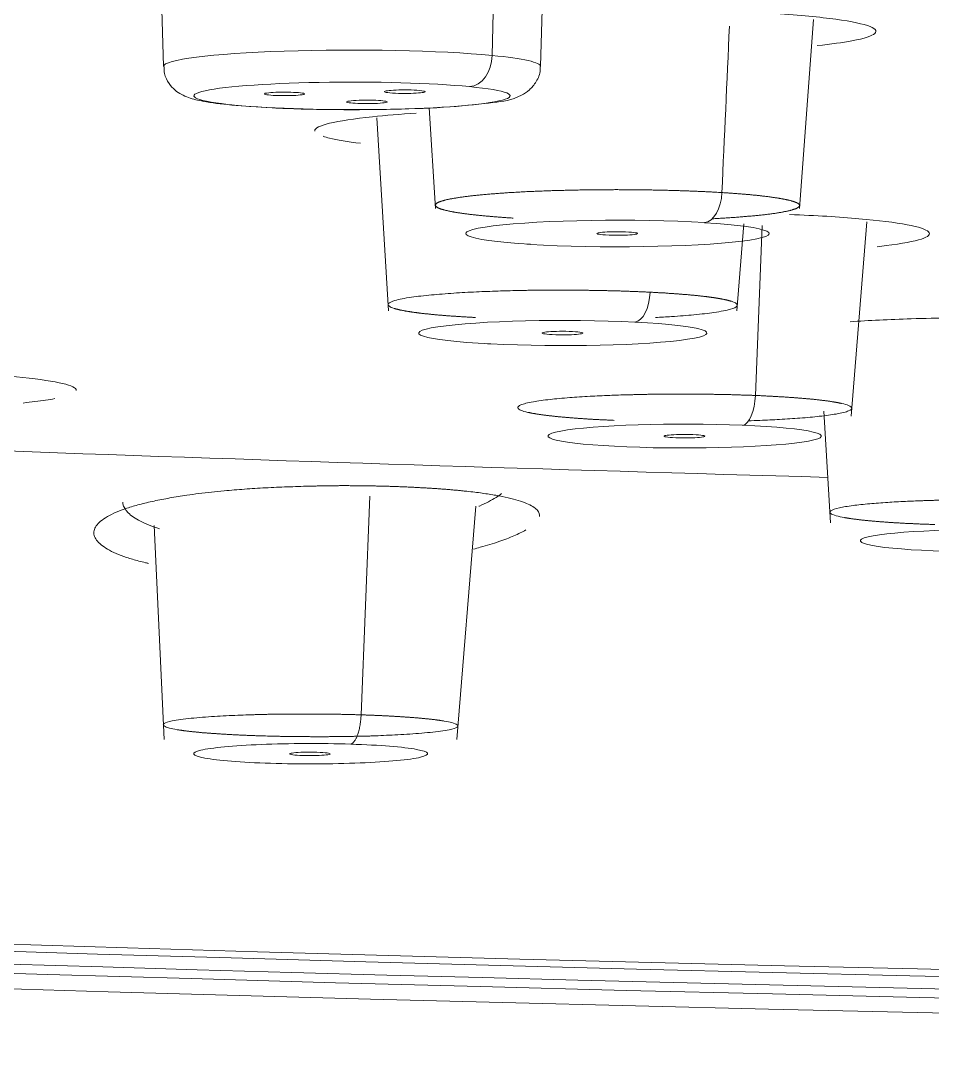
# Model space of a CAD drawing. Extents: x 19821 to 22981, y -91 to 2224.
# Drawn here: x 20650.47 to 20659.46, y 1291.2 to 1301.33 of the extents above; entities that cross this region are included whole.
import ezdxf

# ---------------------------------------------------------------- set-up
doc = ezdxf.new("R2010")
doc.units = 0
doc.header["$LTSCALE"] = 10
doc.header["$MEASUREMENT"] = 0
doc.layers.add('1', color=7, linetype='CONTINUOUS')

msp = doc.modelspace()

# ---------------------------------------------------------------- linework, layer by layer
at = {"layer": '1', "color": 7, "linetype": 'Continuous', "lineweight": 18}
for p, q in [((20651.835, 1302.445), (20651.882, 1300.879)), ((20655.6, 1300.879), (20655.622, 1301.624)), ((20658.152, 1299.477), (20658.292, 1301.342)), ((20654.5, 1300.472), (20654.565, 1299.478)), ((20653.985, 1300.371), (20654.102, 1298.47)), ((20657.536, 1298.47), (20657.604, 1299.326)), ((20658.662, 1297.43), (20658.819, 1299.347)), ((20658.395, 1297.478), (20658.459, 1296.377)), ((20654.774, 1294.242), (20654.961, 1296.542)), ((20651.791, 1296.351), (20651.887, 1294.242))]:
    msp.add_line(p, q, dxfattribs=at)
at = {"layer": '1', "color": 7, "linetype": 'Continuous', "lineweight": 13}
for p, q in [((20655.122, 1300.988), (20655.137, 1301.655)), ((20657.718, 1297.634), (20657.786, 1299.312)), ((20653.83, 1294.485), (20653.915, 1296.641))]:
    msp.add_line(p, q, dxfattribs=at)
at = {"layer": '1', "color": 7, "linetype": 'Continuous', "lineweight": 18}
for centre, major_axis, ratio, start_param, end_param in [((20690.341, 1301.967), (121.8, 0), 0.087156, 1.570796, 4.70718), ((20690.341, 1301.967), (-120.85, 0), 0.087156, 4.712389, 7.853982), ((20690.341, 1301.967), (119.464, 0), 0.087156, 3.216942, 4.712389), ((20690.341, 1302.016), (119.248, 0), 0.087156, 3.248753, 4.705425), ((20652.583, 1300.797), (-0.029, -0.299), 0.740317, 6.178997, 6.413198), ((20690.341, 1301.967), (-123.486, 0), 0.087156, 0.153054, 1.5633), ((20657.217, 1299.637), (0.018, 0.299), 0.571371, 3.248049, 4.740141), ((20656.359, 1299.232), (-1.496, 0), 0.087156, 4.101551, 7.243013), ((20656.358, 1299.231), (-1.496, 0), 0.087153, 0.960304, 4.101076), ((20655.5, 1299.424), (-0.018, -0.299), 0.571371, 6.174695, 6.38952), ((20656.531, 1298.656), (0.015, 0.3), 0.498, 3.242381, 4.725613), ((20655.82, 1298.25), (-1.422, 0), 0.087156, 4.189337, 7.329649), ((20655.819, 1298.25), (-1.422, 0), 0.087155, 1.047624, 4.188177), ((20655.108, 1298.442), (-0.015, -0.3), 0.498, 6.181216, 6.383741), ((20657.592, 1297.639), (0.012, 0.3), 0.420783, 3.238051, 4.712367), ((20657.022, 1297.234), (-1.348, 0), 0.087156, 4.276382, 7.416901), ((20657.021, 1297.234), (-1.348, 0), 0.087156, 1.134516, 4.275581), ((20660.027, 1296.202), (-1.274, 0), 0.087155, 4.364321, 7.503812)]:
    msp.add_ellipse(centre, major_axis=major_axis, ratio=ratio, start_param=start_param, end_param=end_param, dxfattribs=at)
at = {"layer": '1', "color": 7, "linetype": 'Continuous', "lineweight": 13}
for centre, major_axis, ratio, start_param, end_param in [((20653.741, 1300.879), (-1.859, 0), 0.087156, 3.874631, 6.285802), ((20654.9, 1300.979), (0.029, 0.299), 0.740317, 3.271605, 4.81241), ((20653.741, 1300.879), (-1.859, 0), 0.087156, 3.138959, 3.874631), ((20653.741, 1300.589), (-1.559, 0), 0.087156, 3.874631, 7.016224), ((20653.741, 1300.589), (-1.559, 0), 0.087156, 0.733038, 3.874631), ((20690.341, 1305.454), (-104, 0), 0.087156, 1.175986, 1.258944)]:
    msp.add_ellipse(centre, major_axis=major_axis, ratio=ratio, start_param=start_param, end_param=end_param, dxfattribs=at)
at = {"layer": '1', "color": 7, "linetype": 'Continuous', "lineweight": 18}
for points, knots in [([(20657.825, 1301.407), (20658.078, 1301.391), (20658.49, 1301.355), (20658.875, 1301.283), (20658.947, 1301.204), (20658.739, 1301.137), (20658.465, 1301.099), (20658.329, 1301.085)], [0, 0, 0, 0, 0.211583, 0.423167, 0.63475, 0.846334, 1, 1, 1, 1]), ([(20651.888, 1300.879), (20651.887, 1300.855), (20651.889, 1300.795), (20651.932, 1300.71), (20651.996, 1300.641), (20652.065, 1300.597), (20652.155, 1300.56), (20652.288, 1300.53), (20652.448, 1300.507), (20652.554, 1300.499)], [0, 0, 0, 0, 0.055542, 0.14481, 0.224519, 0.307081, 0.41678, 0.656418, 1, 1, 1, 1]), ([(20652.554, 1300.499), (20652.675, 1300.487), (20652.969, 1300.466), (20653.538, 1300.45), (20654.166, 1300.454), (20654.73, 1300.476), (20655.159, 1300.526), (20655.328, 1300.546), (20655.487, 1300.639), (20655.561, 1300.726), (20655.6, 1300.815), (20655.596, 1300.867), (20655.595, 1300.879)], [0, 0, 0, 0, 0.126255, 0.281534, 0.433745, 0.585434, 0.739935, 0.888198, 0.924948, 0.957109, 0.990444, 1, 1, 1, 1]), ([(20653.374, 1300.24), (20653.373, 1300.242), (20653.37, 1300.269), (20653.473, 1300.319), (20653.861, 1300.379), (20654.215, 1300.408), (20654.374, 1300.418)], [0, 0, 0, 0, 0.028044, 0.388447, 0.74885, 1, 1, 1, 1]), ([(20653.824, 1300.121), (20653.698, 1300.137), (20653.56, 1300.16), (20653.473, 1300.184), (20653.455, 1300.19)], [0, 0, 0, 0, 0.753255, 1, 1, 1, 1]), ([(20655.329, 1299.384), (20655.323, 1299.384), (20655.311, 1299.385), (20655.294, 1299.386), (20655.276, 1299.387), (20655.259, 1299.388), (20655.241, 1299.39), (20655.224, 1299.391), (20655.207, 1299.392), (20655.189, 1299.393), (20655.172, 1299.395), (20655.155, 1299.396), (20655.138, 1299.397), (20655.121, 1299.399), (20655.104, 1299.4), (20655.087, 1299.402), (20655.071, 1299.403), (20655.054, 1299.405), (20655.038, 1299.406), (20655.021, 1299.408), (20655.005, 1299.409), (20654.989, 1299.411), (20654.973, 1299.413), (20654.957, 1299.414), (20654.942, 1299.416), (20654.926, 1299.418), (20654.911, 1299.42), (20654.896, 1299.421), (20654.881, 1299.423), (20654.867, 1299.425), (20654.852, 1299.427), (20654.838, 1299.429), (20654.824, 1299.431), (20654.811, 1299.433), (20654.797, 1299.435), (20654.784, 1299.437), (20654.771, 1299.439), (20654.759, 1299.441), (20654.746, 1299.443), (20654.734, 1299.445), (20654.723, 1299.448), (20654.711, 1299.45), (20654.7, 1299.452), (20654.69, 1299.454), (20654.679, 1299.457), (20654.669, 1299.459), (20654.66, 1299.461), (20654.651, 1299.464), (20654.642, 1299.466), (20654.634, 1299.468), (20654.626, 1299.471), (20654.618, 1299.473), (20654.611, 1299.476), (20654.604, 1299.478), (20654.598, 1299.481), (20654.592, 1299.484), (20654.587, 1299.486), (20654.582, 1299.489), (20654.578, 1299.491), (20654.574, 1299.494), (20654.571, 1299.497), (20654.568, 1299.499), (20654.566, 1299.502), (20654.564, 1299.505), (20654.563, 1299.507), (20654.563, 1299.51), (20654.563, 1299.513), (20654.563, 1299.516), (20654.565, 1299.518), (20654.566, 1299.521), (20654.569, 1299.524), (20654.572, 1299.527), (20654.576, 1299.53), (20654.58, 1299.533), (20654.585, 1299.535), (20654.59, 1299.538), (20654.596, 1299.541), (20654.603, 1299.544), (20654.611, 1299.547), (20654.619, 1299.55), (20654.628, 1299.552), (20654.638, 1299.555), (20654.648, 1299.558), (20654.659, 1299.561), (20654.67, 1299.564), (20654.683, 1299.567), (20654.696, 1299.569), (20654.71, 1299.572), (20654.724, 1299.575), (20654.739, 1299.578), (20654.755, 1299.58), (20654.772, 1299.583), (20654.789, 1299.586), (20654.808, 1299.589), (20654.827, 1299.591), (20654.846, 1299.594), (20654.866, 1299.597), (20654.894, 1299.6), (20654.929, 1299.604), (20654.972, 1299.609), (20655.016, 1299.613), (20655.063, 1299.618), (20655.111, 1299.622), (20655.16, 1299.625), (20655.21, 1299.629), (20655.262, 1299.633), (20655.314, 1299.636), (20655.368, 1299.639), (20655.422, 1299.642), (20655.477, 1299.645), (20655.532, 1299.647), (20655.588, 1299.649), (20655.645, 1299.652), (20655.701, 1299.654), (20655.758, 1299.655), (20655.815, 1299.657), (20655.872, 1299.658), (20655.929, 1299.659), (20655.986, 1299.661), (20656.042, 1299.661), (20656.099, 1299.662), (20656.155, 1299.663), (20656.21, 1299.663), (20656.265, 1299.663), (20656.32, 1299.664), (20656.374, 1299.664), (20656.428, 1299.663), (20656.481, 1299.663), (20656.533, 1299.663), (20656.584, 1299.662), (20656.635, 1299.662), (20656.685, 1299.661), (20656.734, 1299.66), (20656.782, 1299.659), (20656.829, 1299.658), (20656.875, 1299.657), (20656.921, 1299.656), (20656.965, 1299.654), (20657.009, 1299.653), (20657.051, 1299.651), (20657.093, 1299.65), (20657.133, 1299.648), (20657.173, 1299.646), (20657.211, 1299.645), (20657.249, 1299.643), (20657.285, 1299.641), (20657.321, 1299.639), (20657.355, 1299.637), (20657.377, 1299.636), (20657.388, 1299.635)], [0, 0, 0, 0, 0.003803, 0.007635, 0.011497, 0.015388, 0.019309, 0.02326, 0.02724, 0.03125, 0.035289, 0.039358, 0.043456, 0.047584, 0.051742, 0.055929, 0.060146, 0.064392, 0.068668, 0.072973, 0.077308, 0.081673, 0.086067, 0.090491, 0.094945, 0.099428, 0.10394, 0.108482, 0.113054, 0.117656, 0.122287, 0.126947, 0.131637, 0.136357, 0.141106, 0.145885, 0.150694, 0.155532, 0.160399, 0.165297, 0.170224, 0.17518, 0.180166, 0.185182, 0.190227, 0.195302, 0.200407, 0.205541, 0.210704, 0.215898, 0.221121, 0.226373, 0.231655, 0.236967, 0.242308, 0.247679, 0.25308, 0.25851, 0.26397, 0.269459, 0.274978, 0.280527, 0.286105, 0.291713, 0.29735, 0.303018, 0.308714, 0.314441, 0.320197, 0.325982, 0.331797, 0.337642, 0.343517, 0.349421, 0.355355, 0.361318, 0.367311, 0.373334, 0.379386, 0.385468, 0.39158, 0.397721, 0.403892, 0.410092, 0.416322, 0.422582, 0.428871, 0.43519, 0.441539, 0.447917, 0.454325, 0.460763, 0.46723, 0.473727, 0.480254, 0.48681, 0.493396, 0.500012, 0.512443, 0.52477, 0.536991, 0.549107, 0.561119, 0.573025, 0.584827, 0.596523, 0.608114, 0.6196, 0.630982, 0.642258, 0.653429, 0.664495, 0.675456, 0.686311, 0.697062, 0.707707, 0.718248, 0.728683, 0.739013, 0.749238, 0.759358, 0.769373, 0.779282, 0.789087, 0.798786, 0.80838, 0.817869, 0.827252, 0.836531, 0.845704, 0.854772, 0.863735, 0.872592, 0.881345, 0.889992, 0.898534, 0.90697, 0.915302, 0.923528, 0.931649, 0.939664, 0.947575, 0.95538, 0.96308, 0.970674, 0.978164, 0.985548, 0.992826, 1, 1, 1, 1]), ([(20657.388, 1299.635), (20657.394, 1299.635), (20657.406, 1299.634), (20657.423, 1299.633), (20657.441, 1299.632), (20657.458, 1299.631), (20657.476, 1299.63), (20657.493, 1299.628), (20657.51, 1299.627), (20657.527, 1299.626), (20657.545, 1299.624), (20657.562, 1299.623), (20657.579, 1299.622), (20657.596, 1299.62), (20657.613, 1299.619), (20657.629, 1299.618), (20657.646, 1299.616), (20657.663, 1299.615), (20657.679, 1299.613), (20657.695, 1299.611), (20657.712, 1299.61), (20657.728, 1299.608), (20657.744, 1299.607), (20657.759, 1299.605), (20657.775, 1299.603), (20657.79, 1299.601), (20657.805, 1299.6), (20657.82, 1299.598), (20657.835, 1299.596), (20657.85, 1299.594), (20657.864, 1299.592), (20657.878, 1299.59), (20657.892, 1299.588), (20657.906, 1299.586), (20657.919, 1299.584), (20657.933, 1299.582), (20657.945, 1299.58), (20657.958, 1299.578), (20657.97, 1299.576), (20657.982, 1299.574), (20657.994, 1299.572), (20658.005, 1299.569), (20658.016, 1299.567), (20658.027, 1299.565), (20658.037, 1299.563), (20658.047, 1299.56), (20658.057, 1299.558), (20658.066, 1299.556), (20658.075, 1299.553), (20658.083, 1299.551), (20658.091, 1299.548), (20658.099, 1299.546), (20658.106, 1299.543), (20658.112, 1299.541), (20658.119, 1299.538), (20658.124, 1299.536), (20658.13, 1299.533), (20658.134, 1299.531), (20658.139, 1299.528), (20658.143, 1299.525), (20658.146, 1299.523), (20658.149, 1299.52), (20658.151, 1299.517), (20658.152, 1299.515), (20658.154, 1299.512), (20658.154, 1299.509), (20658.154, 1299.506), (20658.153, 1299.504), (20658.152, 1299.501), (20658.15, 1299.498), (20658.148, 1299.495), (20658.145, 1299.492), (20658.141, 1299.49), (20658.137, 1299.487), (20658.132, 1299.484), (20658.127, 1299.481), (20658.121, 1299.478), (20658.114, 1299.475), (20658.106, 1299.473), (20658.098, 1299.47), (20658.089, 1299.467), (20658.08, 1299.464), (20658.069, 1299.461), (20658.058, 1299.458), (20658.047, 1299.455), (20658.034, 1299.453), (20658.021, 1299.45), (20658.007, 1299.447), (20657.993, 1299.444), (20657.978, 1299.441), (20657.962, 1299.439), (20657.945, 1299.436), (20657.928, 1299.433), (20657.909, 1299.43), (20657.89, 1299.428), (20657.871, 1299.425), (20657.85, 1299.422), (20657.823, 1299.419), (20657.788, 1299.415), (20657.745, 1299.41), (20657.701, 1299.406), (20657.654, 1299.402), (20657.606, 1299.398), (20657.557, 1299.394), (20657.507, 1299.39), (20657.455, 1299.387), (20657.403, 1299.383), (20657.349, 1299.38), (20657.312, 1299.378), (20657.292, 1299.377), (20657.29, 1299.377)], [0, 0, 0, 0, 0.006008, 0.012063, 0.018165, 0.024314, 0.03051, 0.036753, 0.043044, 0.049381, 0.055766, 0.062197, 0.068676, 0.075202, 0.081775, 0.088395, 0.095062, 0.101776, 0.108537, 0.115345, 0.1222, 0.129103, 0.136052, 0.143049, 0.150092, 0.157183, 0.164321, 0.171505, 0.178737, 0.186016, 0.193342, 0.200715, 0.208135, 0.215602, 0.223117, 0.230678, 0.238286, 0.245942, 0.253644, 0.261393, 0.26919, 0.277034, 0.284924, 0.292862, 0.300847, 0.308878, 0.316957, 0.325083, 0.333256, 0.341476, 0.349743, 0.358057, 0.366418, 0.374826, 0.383281, 0.391783, 0.400333, 0.408929, 0.417572, 0.426262, 0.435, 0.443784, 0.452615, 0.461494, 0.470419, 0.479391, 0.488411, 0.497477, 0.506591, 0.515751, 0.524959, 0.534213, 0.543515, 0.552863, 0.562258, 0.571701, 0.58119, 0.590727, 0.60031, 0.609941, 0.619618, 0.629342, 0.639114, 0.648932, 0.658798, 0.66871, 0.678669, 0.688676, 0.698729, 0.708829, 0.718976, 0.729171, 0.739412, 0.7497, 0.760035, 0.770417, 0.780846, 0.791322, 0.810989, 0.830491, 0.849826, 0.868995, 0.887998, 0.906834, 0.925504, 0.944008, 0.962346, 0.980518, 0.998524, 1, 1, 1, 1]), ([(20658.055, 1299.419), (20658.319, 1299.409), (20658.77, 1299.381), (20659.26, 1299.32), (20659.475, 1299.248), (20659.402, 1299.176), (20659.144, 1299.128), (20658.951, 1299.105), (20658.92, 1299.101)], [0, 0, 0, 0, 0.193079, 0.386159, 0.579238, 0.772317, 0.965397, 1, 1, 1, 1]), ([(20654.958, 1298.403), (20654.953, 1298.404), (20654.942, 1298.404), (20654.925, 1298.405), (20654.909, 1298.406), (20654.892, 1298.407), (20654.876, 1298.408), (20654.859, 1298.409), (20654.843, 1298.41), (20654.827, 1298.411), (20654.811, 1298.412), (20654.795, 1298.413), (20654.78, 1298.414), (20654.764, 1298.415), (20654.748, 1298.416), (20654.733, 1298.417), (20654.718, 1298.418), (20654.702, 1298.419), (20654.687, 1298.42), (20654.672, 1298.421), (20654.658, 1298.422), (20654.643, 1298.424), (20654.628, 1298.425), (20654.614, 1298.426), (20654.6, 1298.427), (20654.585, 1298.428), (20654.571, 1298.43), (20654.558, 1298.431), (20654.544, 1298.432), (20654.53, 1298.434), (20654.517, 1298.435), (20654.504, 1298.436), (20654.491, 1298.438), (20654.478, 1298.439), (20654.465, 1298.44), (20654.453, 1298.442), (20654.44, 1298.443), (20654.428, 1298.444), (20654.416, 1298.446), (20654.404, 1298.447), (20654.392, 1298.449), (20654.381, 1298.45), (20654.37, 1298.452), (20654.358, 1298.453), (20654.348, 1298.455), (20654.337, 1298.456), (20654.326, 1298.458), (20654.316, 1298.459), (20654.306, 1298.461), (20654.296, 1298.463), (20654.286, 1298.464), (20654.277, 1298.466), (20654.268, 1298.467), (20654.259, 1298.469), (20654.25, 1298.471), (20654.241, 1298.472), (20654.233, 1298.474), (20654.225, 1298.476), (20654.217, 1298.477), (20654.209, 1298.479), (20654.202, 1298.481), (20654.194, 1298.482), (20654.188, 1298.484), (20654.181, 1298.486), (20654.174, 1298.488), (20654.168, 1298.489), (20654.162, 1298.491), (20654.136, 1298.499), (20654.099, 1298.516), (20654.092, 1298.542), (20654.155, 1298.573), (20654.303, 1298.602), (20654.511, 1298.626), (20654.732, 1298.643), (20654.956, 1298.656), (20655.17, 1298.664), (20655.323, 1298.668), (20655.418, 1298.67), (20655.463, 1298.671), (20655.507, 1298.672), (20655.552, 1298.672), (20655.597, 1298.673), (20655.642, 1298.673), (20655.686, 1298.673), (20655.731, 1298.674), (20655.776, 1298.674), (20655.82, 1298.674), (20655.865, 1298.673), (20655.909, 1298.673), (20655.953, 1298.673), (20655.996, 1298.673), (20656.04, 1298.672), (20656.083, 1298.671), (20656.126, 1298.671), (20656.169, 1298.67), (20656.211, 1298.669), (20656.252, 1298.668), (20656.294, 1298.667), (20656.335, 1298.666), (20656.375, 1298.665), (20656.415, 1298.664), (20656.455, 1298.662), (20656.494, 1298.661), (20656.532, 1298.659), (20656.57, 1298.658), (20656.607, 1298.656), (20656.644, 1298.655), (20656.668, 1298.653), (20656.68, 1298.653)], [0, 0, 0, 0, 0.003581, 0.007169, 0.010763, 0.014363, 0.01797, 0.021584, 0.025204, 0.02883, 0.032463, 0.036102, 0.039747, 0.043399, 0.047058, 0.050723, 0.054394, 0.058072, 0.061756, 0.065446, 0.069144, 0.072847, 0.076557, 0.080273, 0.083996, 0.087726, 0.091461, 0.095203, 0.098952, 0.102707, 0.106469, 0.110237, 0.114011, 0.117792, 0.121579, 0.125373, 0.129173, 0.13298, 0.136793, 0.140613, 0.144439, 0.148271, 0.15211, 0.155955, 0.159807, 0.163666, 0.16753, 0.171402, 0.175279, 0.179163, 0.183054, 0.186951, 0.190855, 0.194765, 0.198681, 0.202604, 0.206533, 0.210469, 0.214411, 0.21836, 0.222316, 0.226277, 0.230245, 0.23422, 0.238201, 0.242189, 0.246183, 0.250183, 0.29761, 0.355048, 0.422489, 0.499923, 0.562507, 0.618797, 0.668784, 0.712461, 0.74982, 0.7583, 0.766752, 0.775177, 0.783575, 0.791945, 0.800289, 0.808605, 0.816893, 0.825155, 0.833389, 0.841596, 0.849776, 0.857928, 0.866053, 0.874151, 0.882222, 0.890265, 0.898281, 0.906269, 0.91423, 0.922164, 0.930071, 0.93795, 0.945802, 0.953627, 0.961424, 0.969194, 0.976936, 0.984652, 0.99234, 1, 1, 1, 1]), ([(20656.68, 1298.653), (20656.686, 1298.653), (20656.697, 1298.652), (20656.714, 1298.651), (20656.73, 1298.65), (20656.747, 1298.649), (20656.763, 1298.648), (20656.779, 1298.647), (20656.796, 1298.646), (20656.812, 1298.646), (20656.828, 1298.645), (20656.844, 1298.644), (20656.859, 1298.642), (20656.875, 1298.641), (20656.891, 1298.64), (20656.906, 1298.639), (20656.922, 1298.638), (20656.937, 1298.637), (20656.952, 1298.636), (20656.967, 1298.635), (20656.982, 1298.634), (20656.996, 1298.632), (20657.011, 1298.631), (20657.025, 1298.63), (20657.04, 1298.629), (20657.054, 1298.628), (20657.068, 1298.626), (20657.082, 1298.625), (20657.095, 1298.624), (20657.109, 1298.623), (20657.122, 1298.621), (20657.135, 1298.62), (20657.149, 1298.619), (20657.161, 1298.617), (20657.174, 1298.616), (20657.187, 1298.614), (20657.199, 1298.613), (20657.211, 1298.612), (20657.223, 1298.61), (20657.235, 1298.609), (20657.247, 1298.607), (20657.258, 1298.606), (20657.27, 1298.604), (20657.281, 1298.603), (20657.291, 1298.601), (20657.302, 1298.6), (20657.313, 1298.598), (20657.323, 1298.597), (20657.333, 1298.595), (20657.343, 1298.594), (20657.353, 1298.592), (20657.362, 1298.59), (20657.371, 1298.589), (20657.38, 1298.587), (20657.389, 1298.585), (20657.398, 1298.584), (20657.406, 1298.582), (20657.414, 1298.58), (20657.422, 1298.579), (20657.43, 1298.577), (20657.437, 1298.575), (20657.444, 1298.574), (20657.451, 1298.572), (20657.458, 1298.57), (20657.464, 1298.568), (20657.47, 1298.567), (20657.476, 1298.565), (20657.503, 1298.557), (20657.54, 1298.54), (20657.546, 1298.514), (20657.483, 1298.483), (20657.335, 1298.454), (20657.127, 1298.43), (20656.924, 1298.414), (20656.787, 1298.406), (20656.732, 1298.403)], [0, 0, 0, 0, 0.005483, 0.010975, 0.016477, 0.021987, 0.027508, 0.033037, 0.038575, 0.044123, 0.049681, 0.055247, 0.060823, 0.066408, 0.072002, 0.077606, 0.083219, 0.088841, 0.094472, 0.100113, 0.105763, 0.111422, 0.117091, 0.122768, 0.128455, 0.134152, 0.139857, 0.145572, 0.151296, 0.15703, 0.162772, 0.168524, 0.174285, 0.180056, 0.185836, 0.191625, 0.197423, 0.20323, 0.209047, 0.214873, 0.220708, 0.226553, 0.232407, 0.23827, 0.244142, 0.250024, 0.255915, 0.261815, 0.267724, 0.273643, 0.27957, 0.285508, 0.291454, 0.297409, 0.303374, 0.309348, 0.315332, 0.321324, 0.327326, 0.333337, 0.339358, 0.345387, 0.351426, 0.357474, 0.363531, 0.369598, 0.375674, 0.381759, 0.454488, 0.542265, 0.645061, 0.762841, 0.858673, 0.944725, 1, 1, 1, 1]), ([(20658.654, 1298.362), (20658.835, 1298.374), (20659.277, 1298.395), (20660.062, 1298.407), (20660.582, 1298.398), (20660.843, 1298.39)], [0, 0, 0, 0, 0.298119, 0.649059, 1, 1, 1, 1]), ([(20649.728, 1297.863), (20649.971, 1297.853), (20650.392, 1297.827), (20650.856, 1297.77), (20651.008, 1297.72), (20651.022, 1297.691), (20651.021, 1297.685)], [0, 0, 0, 0, 0.307189, 0.614378, 0.921567, 1, 1, 1, 1]), ([(20650.81, 1297.603), (20650.755, 1297.593), (20650.657, 1297.578), (20650.539, 1297.565), (20650.498, 1297.56)], [0, 0, 0, 0, 0.672254, 1, 1, 1, 1]), ([(20656.325, 1297.389), (20656.319, 1297.39), (20656.306, 1297.39), (20656.287, 1297.391), (20656.268, 1297.392), (20656.25, 1297.393), (20656.231, 1297.394), (20656.212, 1297.395), (20656.194, 1297.395), (20656.175, 1297.396), (20656.157, 1297.397), (20656.139, 1297.398), (20656.12, 1297.399), (20656.102, 1297.4), (20656.085, 1297.401), (20656.067, 1297.402), (20656.049, 1297.404), (20656.032, 1297.405), (20656.014, 1297.406), (20655.997, 1297.407), (20655.98, 1297.408), (20655.963, 1297.409), (20655.947, 1297.411), (20655.93, 1297.412), (20655.914, 1297.413), (20655.897, 1297.414), (20655.881, 1297.416), (20655.865, 1297.417), (20655.85, 1297.418), (20655.834, 1297.42), (20655.819, 1297.421), (20655.804, 1297.422), (20655.789, 1297.424), (20655.774, 1297.425), (20655.76, 1297.427), (20655.745, 1297.428), (20655.731, 1297.43), (20655.717, 1297.431), (20655.703, 1297.433), (20655.69, 1297.434), (20655.677, 1297.436), (20655.664, 1297.437), (20655.651, 1297.439), (20655.639, 1297.44), (20655.626, 1297.442), (20655.614, 1297.444), (20655.602, 1297.445), (20655.591, 1297.447), (20655.58, 1297.449), (20655.569, 1297.45), (20655.558, 1297.452), (20655.547, 1297.454), (20655.537, 1297.456), (20655.527, 1297.457), (20655.518, 1297.459), (20655.508, 1297.461), (20655.499, 1297.463), (20655.49, 1297.465), (20655.482, 1297.466), (20655.448, 1297.474), (20655.397, 1297.489), (20655.364, 1297.514), (20655.395, 1297.543), (20655.506, 1297.571), (20655.68, 1297.595), (20655.874, 1297.613), (20656.075, 1297.626), (20656.27, 1297.635), (20656.412, 1297.64), (20656.5, 1297.642), (20656.541, 1297.643), (20656.583, 1297.644), (20656.625, 1297.645), (20656.668, 1297.646), (20656.71, 1297.646), (20656.752, 1297.647), (20656.795, 1297.647), (20656.837, 1297.648), (20656.88, 1297.648), (20656.922, 1297.648), (20656.964, 1297.648), (20657.006, 1297.648), (20657.048, 1297.648), (20657.09, 1297.648), (20657.132, 1297.648), (20657.174, 1297.647), (20657.215, 1297.647), (20657.256, 1297.646), (20657.296, 1297.646), (20657.337, 1297.645), (20657.377, 1297.644), (20657.416, 1297.644), (20657.456, 1297.643), (20657.494, 1297.642), (20657.533, 1297.641), (20657.571, 1297.639), (20657.608, 1297.638), (20657.645, 1297.637), (20657.682, 1297.636), (20657.706, 1297.635), (20657.718, 1297.634)], [0, 0, 0, 0, 0.004085, 0.008179, 0.01228, 0.016389, 0.020507, 0.024632, 0.028765, 0.032907, 0.037056, 0.041213, 0.045379, 0.049552, 0.053733, 0.057922, 0.06212, 0.066325, 0.070538, 0.074759, 0.078989, 0.083226, 0.087471, 0.091725, 0.095986, 0.100255, 0.104532, 0.108818, 0.113111, 0.117413, 0.121722, 0.126039, 0.130365, 0.134698, 0.13904, 0.143389, 0.147747, 0.152113, 0.156486, 0.160868, 0.165258, 0.169655, 0.174061, 0.178475, 0.182897, 0.187327, 0.191765, 0.196211, 0.200665, 0.205127, 0.209597, 0.214075, 0.218561, 0.223056, 0.227558, 0.232069, 0.236587, 0.241114, 0.245648, 0.250191, 0.297762, 0.355246, 0.422636, 0.499927, 0.562657, 0.619022, 0.66901, 0.71261, 0.749816, 0.758314, 0.766783, 0.775224, 0.783637, 0.792021, 0.800377, 0.808705, 0.817003, 0.825274, 0.833516, 0.841729, 0.849914, 0.85807, 0.866198, 0.874297, 0.882368, 0.89041, 0.898424, 0.906409, 0.914365, 0.922293, 0.930192, 0.938063, 0.945905, 0.953719, 0.961504, 0.96926, 0.976988, 0.984687, 0.992358, 1, 1, 1, 1]), ([(20657.718, 1297.634), (20657.724, 1297.634), (20657.737, 1297.633), (20657.756, 1297.633), (20657.775, 1297.632), (20657.794, 1297.631), (20657.812, 1297.63), (20657.831, 1297.629), (20657.85, 1297.628), (20657.868, 1297.627), (20657.886, 1297.626), (20657.904, 1297.625), (20657.923, 1297.624), (20657.941, 1297.623), (20657.958, 1297.622), (20657.976, 1297.621), (20657.994, 1297.62), (20658.011, 1297.619), (20658.028, 1297.618), (20658.046, 1297.617), (20658.063, 1297.615), (20658.08, 1297.614), (20658.096, 1297.613), (20658.113, 1297.612), (20658.129, 1297.611), (20658.145, 1297.609), (20658.162, 1297.608), (20658.177, 1297.607), (20658.193, 1297.605), (20658.209, 1297.604), (20658.224, 1297.603), (20658.239, 1297.601), (20658.254, 1297.6), (20658.269, 1297.598), (20658.283, 1297.597), (20658.298, 1297.596), (20658.312, 1297.594), (20658.326, 1297.593), (20658.34, 1297.591), (20658.353, 1297.589), (20658.366, 1297.588), (20658.379, 1297.586), (20658.392, 1297.585), (20658.405, 1297.583), (20658.417, 1297.582), (20658.429, 1297.58), (20658.441, 1297.578), (20658.452, 1297.577), (20658.464, 1297.575), (20658.475, 1297.573), (20658.485, 1297.571), (20658.496, 1297.57), (20658.506, 1297.568), (20658.516, 1297.566), (20658.526, 1297.564), (20658.535, 1297.563), (20658.544, 1297.561), (20658.553, 1297.559), (20658.561, 1297.557), (20658.595, 1297.55), (20658.647, 1297.534), (20658.679, 1297.51), (20658.649, 1297.481), (20658.537, 1297.453), (20658.363, 1297.429), (20658.17, 1297.411), (20657.968, 1297.398), (20657.794, 1297.389), (20657.687, 1297.386), (20657.649, 1297.384)], [0, 0, 0, 0, 0.005537, 0.011086, 0.016645, 0.022216, 0.027798, 0.033392, 0.038996, 0.044612, 0.050239, 0.055878, 0.061527, 0.067188, 0.07286, 0.078544, 0.084238, 0.089944, 0.095661, 0.101389, 0.107128, 0.112879, 0.118641, 0.124414, 0.130198, 0.135994, 0.141801, 0.147618, 0.153448, 0.159288, 0.16514, 0.171002, 0.176876, 0.182762, 0.188658, 0.194566, 0.200485, 0.206415, 0.212356, 0.218308, 0.224272, 0.230247, 0.236233, 0.24223, 0.248239, 0.254258, 0.260289, 0.266331, 0.272384, 0.278449, 0.284524, 0.290611, 0.296709, 0.302818, 0.308938, 0.31507, 0.321212, 0.327366, 0.333531, 0.339707, 0.404163, 0.482185, 0.573743, 0.678801, 0.763923, 0.840416, 0.908279, 0.967511, 1, 1, 1, 1]), ([(20651.735, 1295.978), (20651.725, 1295.98), (20651.692, 1295.988), (20651.616, 1296.007), (20651.515, 1296.037), (20651.411, 1296.076), (20651.327, 1296.118), (20651.262, 1296.163), (20651.218, 1296.208), (20651.194, 1296.255), (20651.193, 1296.302), (20651.214, 1296.349), (20651.258, 1296.395), (20651.325, 1296.44), (20651.411, 1296.483), (20651.518, 1296.523), (20651.643, 1296.56), (20651.785, 1296.594), (20651.941, 1296.624), (20652.091, 1296.648), (20652.23, 1296.667), (20652.353, 1296.681), (20652.502, 1296.696), (20652.68, 1296.711), (20652.853, 1296.722), (20652.995, 1296.729), (20653.102, 1296.733), (20653.209, 1296.737), (20653.297, 1296.74), (20653.364, 1296.741), (20653.41, 1296.742), (20653.456, 1296.743), (20653.503, 1296.744), (20653.549, 1296.744), (20653.595, 1296.745), (20653.641, 1296.745), (20653.687, 1296.745), (20653.733, 1296.745), (20653.778, 1296.744), (20653.824, 1296.744), (20653.869, 1296.744), (20653.915, 1296.743), (20653.96, 1296.742), (20654.005, 1296.741), (20654.05, 1296.74), (20654.096, 1296.739), (20654.125, 1296.738), (20654.14, 1296.737)], [0, 0, 0, 0, 0.008016, 0.026445, 0.06379, 0.10108, 0.138552, 0.176196, 0.213952, 0.251391, 0.289752, 0.327896, 0.366222, 0.405121, 0.444153, 0.482514, 0.520602, 0.558819, 0.595977, 0.633095, 0.657732, 0.682199, 0.706607, 0.743493, 0.780925, 0.799606, 0.81822, 0.83681, 0.855417, 0.863449, 0.871461, 0.879455, 0.887435, 0.895407, 0.903373, 0.911337, 0.919305, 0.927279, 0.935263, 0.943263, 0.951281, 0.959321, 0.967389, 0.975486, 0.983618, 0.991788, 1, 1, 1, 1]), ([(20654.14, 1296.737), (20654.148, 1296.737), (20654.164, 1296.737), (20654.188, 1296.736), (20654.212, 1296.735), (20654.235, 1296.734), (20654.259, 1296.733), (20654.282, 1296.732), (20654.305, 1296.731), (20654.327, 1296.73), (20654.35, 1296.729), (20654.372, 1296.728), (20654.395, 1296.727), (20654.417, 1296.725), (20654.438, 1296.724), (20654.46, 1296.723), (20654.482, 1296.722), (20654.503, 1296.72), (20654.524, 1296.719), (20654.545, 1296.718), (20654.566, 1296.716), (20654.586, 1296.715), (20654.607, 1296.713), (20654.627, 1296.712), (20654.647, 1296.71), (20654.667, 1296.709), (20654.686, 1296.707), (20654.706, 1296.706), (20654.725, 1296.704), (20654.744, 1296.702), (20654.763, 1296.701), (20654.782, 1296.699), (20654.801, 1296.697), (20654.819, 1296.695), (20654.837, 1296.693), (20654.856, 1296.691), (20654.894, 1296.687), (20654.951, 1296.681), (20655.025, 1296.671), (20655.095, 1296.661), (20655.183, 1296.646), (20655.282, 1296.626), (20655.383, 1296.6), (20655.465, 1296.571), (20655.527, 1296.539), (20655.569, 1296.506), (20655.588, 1296.473), (20655.589, 1296.45), (20655.588, 1296.441)], [0, 0, 0, 0, 0.009367, 0.018699, 0.027996, 0.03726, 0.046493, 0.055693, 0.064864, 0.074006, 0.083119, 0.092205, 0.101266, 0.110301, 0.119313, 0.128302, 0.13727, 0.146217, 0.155144, 0.164053, 0.172945, 0.181821, 0.190683, 0.19953, 0.208365, 0.217188, 0.226001, 0.234805, 0.243601, 0.252391, 0.261174, 0.269954, 0.27873, 0.287503, 0.296276, 0.305049, 0.313824, 0.352808, 0.391742, 0.430723, 0.469845, 0.548176, 0.626298, 0.704424, 0.782729, 0.861079, 0.939628, 1, 1, 1, 1]), ([(20659.487, 1296.362), (20659.481, 1296.362), (20659.468, 1296.362), (20659.449, 1296.363), (20659.429, 1296.364), (20659.41, 1296.364), (20659.391, 1296.365), (20659.372, 1296.366), (20659.354, 1296.366), (20659.335, 1296.367), (20659.316, 1296.368), (20659.298, 1296.369), (20659.279, 1296.37), (20659.261, 1296.371), (20659.243, 1296.371), (20659.225, 1296.372), (20659.207, 1296.373), (20659.189, 1296.374), (20659.171, 1296.375), (20659.154, 1296.376), (20659.136, 1296.377), (20659.119, 1296.378), (20659.102, 1296.379), (20659.085, 1296.38), (20659.068, 1296.381), (20659.051, 1296.382), (20659.035, 1296.383), (20659.018, 1296.385), (20659.002, 1296.386), (20658.986, 1296.387), (20658.97, 1296.388), (20658.954, 1296.389), (20658.939, 1296.39), (20658.923, 1296.392), (20658.908, 1296.393), (20658.893, 1296.394), (20658.879, 1296.396), (20658.864, 1296.397), (20658.85, 1296.398), (20658.835, 1296.399), (20658.821, 1296.401), (20658.808, 1296.402), (20658.794, 1296.404), (20658.781, 1296.405), (20658.768, 1296.406), (20658.755, 1296.408), (20658.742, 1296.409), (20658.73, 1296.411), (20658.718, 1296.412), (20658.706, 1296.414), (20658.694, 1296.415), (20658.682, 1296.417), (20658.671, 1296.418), (20658.66, 1296.42), (20658.65, 1296.421), (20658.639, 1296.423), (20658.629, 1296.425), (20658.619, 1296.426), (20658.609, 1296.428), (20658.569, 1296.435), (20658.505, 1296.449), (20658.45, 1296.472), (20658.45, 1296.499), (20658.528, 1296.525), (20658.668, 1296.549), (20658.834, 1296.566), (20659.012, 1296.58), (20659.187, 1296.59), (20659.317, 1296.595), (20659.398, 1296.598), (20659.436, 1296.599), (20659.474, 1296.6), (20659.512, 1296.602), (20659.551, 1296.602), (20659.59, 1296.603), (20659.629, 1296.604), (20659.669, 1296.605), (20659.708, 1296.605), (20659.748, 1296.606), (20659.787, 1296.606), (20659.827, 1296.607), (20659.867, 1296.607), (20659.907, 1296.607), (20659.947, 1296.607), (20659.987, 1296.607), (20660.026, 1296.607), (20660.066, 1296.607), (20660.106, 1296.607), (20660.145, 1296.607), (20660.184, 1296.606), (20660.224, 1296.606), (20660.262, 1296.605), (20660.301, 1296.605), (20660.339, 1296.604), (20660.378, 1296.603), (20660.415, 1296.602), (20660.453, 1296.602), (20660.49, 1296.601), (20660.527, 1296.6), (20660.551, 1296.599), (20660.563, 1296.598)], [0, 0, 0, 0, 0.004177, 0.008358, 0.012545, 0.016736, 0.020932, 0.025132, 0.029338, 0.033548, 0.037763, 0.041983, 0.046207, 0.050436, 0.054671, 0.05891, 0.063153, 0.067402, 0.071655, 0.075913, 0.080176, 0.084444, 0.088717, 0.092994, 0.097276, 0.101563, 0.105855, 0.110152, 0.114454, 0.11876, 0.123071, 0.127387, 0.131708, 0.136033, 0.140364, 0.144699, 0.149039, 0.153384, 0.157734, 0.162089, 0.166448, 0.170813, 0.175182, 0.179556, 0.183935, 0.188319, 0.192708, 0.197101, 0.201499, 0.205903, 0.210311, 0.214724, 0.219142, 0.223564, 0.227992, 0.232425, 0.236862, 0.241304, 0.245751, 0.250203, 0.297933, 0.355466, 0.4228, 0.499933, 0.562539, 0.618842, 0.668829, 0.71249, 0.749814, 0.758139, 0.766446, 0.774737, 0.783011, 0.791268, 0.799508, 0.807731, 0.815938, 0.824127, 0.8323, 0.840455, 0.848594, 0.856715, 0.86482, 0.872908, 0.880979, 0.889033, 0.897069, 0.905089, 0.913092, 0.921078, 0.929047, 0.936999, 0.944933, 0.952851, 0.960752, 0.968636, 0.976502, 0.984352, 0.992184, 1, 1, 1, 1]), ([(20652.836, 1294.278), (20652.83, 1294.278), (20652.818, 1294.279), (20652.801, 1294.279), (20652.783, 1294.28), (20652.766, 1294.28), (20652.749, 1294.281), (20652.731, 1294.282), (20652.714, 1294.282), (20652.697, 1294.283), (20652.68, 1294.284), (20652.663, 1294.284), (20652.647, 1294.285), (20652.63, 1294.286), (20652.613, 1294.287), (20652.597, 1294.288), (20652.58, 1294.288), (20652.564, 1294.289), (20652.548, 1294.29), (20652.532, 1294.291), (20652.516, 1294.292), (20652.5, 1294.293), (20652.484, 1294.294), (20652.468, 1294.295), (20652.453, 1294.296), (20652.437, 1294.297), (20652.422, 1294.298), (20652.407, 1294.299), (20652.392, 1294.3), (20652.377, 1294.301), (20652.362, 1294.302), (20652.348, 1294.303), (20652.333, 1294.304), (20652.319, 1294.305), (20652.305, 1294.306), (20652.291, 1294.307), (20652.277, 1294.308), (20652.264, 1294.309), (20652.25, 1294.311), (20652.237, 1294.312), (20652.224, 1294.313), (20652.211, 1294.314), (20652.199, 1294.316), (20652.186, 1294.317), (20652.174, 1294.318), (20652.162, 1294.319), (20652.15, 1294.321), (20652.138, 1294.322), (20652.127, 1294.323), (20652.116, 1294.325), (20652.105, 1294.326), (20652.094, 1294.327), (20652.084, 1294.329), (20652.073, 1294.33), (20652.063, 1294.332), (20652.053, 1294.333), (20652.044, 1294.334), (20652.034, 1294.336), (20652.025, 1294.337), (20651.988, 1294.343), (20651.929, 1294.356), (20651.888, 1294.372), (20651.88, 1294.383), (20651.88, 1294.386)], [0, 0, 0, 0, 0.010546, 0.021111, 0.031697, 0.042302, 0.052928, 0.063573, 0.074238, 0.084923, 0.095628, 0.106353, 0.117097, 0.127862, 0.138647, 0.149451, 0.160276, 0.171121, 0.181985, 0.19287, 0.203774, 0.214699, 0.225644, 0.236608, 0.247593, 0.258598, 0.269623, 0.280668, 0.291733, 0.302818, 0.313923, 0.325048, 0.336193, 0.347359, 0.358544, 0.36975, 0.380976, 0.392222, 0.403488, 0.414774, 0.426081, 0.437408, 0.448754, 0.460121, 0.471509, 0.482916, 0.494344, 0.505792, 0.51726, 0.528749, 0.540257, 0.551786, 0.563336, 0.574905, 0.586495, 0.598105, 0.609736, 0.621386, 0.633058, 0.644749, 0.767812, 0.916309, 1, 1, 1, 1]), ([(20654.785, 1294.375), (20654.785, 1294.371), (20654.775, 1294.359), (20654.722, 1294.341), (20654.619, 1294.324), (20654.516, 1294.312), (20654.404, 1294.302), (20654.286, 1294.293), (20654.169, 1294.287), (20654.056, 1294.282), (20653.969, 1294.278), (20653.908, 1294.276), (20653.87, 1294.275), (20653.832, 1294.274), (20653.793, 1294.274), (20653.754, 1294.273), (20653.715, 1294.272), (20653.676, 1294.271), (20653.637, 1294.271), (20653.597, 1294.27), (20653.558, 1294.27), (20653.518, 1294.27), (20653.479, 1294.269), (20653.439, 1294.269), (20653.4, 1294.269), (20653.361, 1294.269), (20653.321, 1294.27), (20653.282, 1294.27), (20653.244, 1294.27), (20653.205, 1294.27), (20653.167, 1294.271), (20653.128, 1294.271), (20653.091, 1294.272), (20653.053, 1294.273), (20653.016, 1294.273), (20652.979, 1294.274), (20652.942, 1294.275), (20652.906, 1294.276), (20652.871, 1294.277), (20652.847, 1294.278), (20652.836, 1294.278)], [0, 0, 0, 0, 0.051768, 0.179065, 0.25376, 0.323099, 0.387087, 0.445726, 0.499022, 0.546976, 0.589592, 0.604479, 0.619314, 0.634096, 0.648825, 0.663501, 0.678124, 0.692695, 0.707213, 0.721678, 0.736091, 0.750451, 0.764759, 0.779014, 0.793217, 0.807367, 0.821466, 0.835511, 0.849505, 0.863447, 0.877336, 0.891173, 0.904958, 0.918691, 0.932373, 0.946002, 0.959579, 0.973104, 0.986578, 1, 1, 1, 1])]:
    msp.add_open_spline(points, degree=3, knots=knots, dxfattribs=at)
at = {"layer": '1', "color": 7, "linetype": 'Continuous', "lineweight": 13}
msp.add_open_spline([(20657.388, 1299.635), (20657.413, 1300.182), (20657.438, 1300.729), (20657.462, 1301.276)], degree=3, dxfattribs=at)
at = {"layer": '1', "color": 7, "linetype": 'Continuous', "lineweight": 18}
for points in [[(20652.885, 1300.614), (20652.874, 1300.609), (20652.875, 1300.602), (20652.957, 1300.593), (20653.071, 1300.59), (20653.194, 1300.593), (20653.245, 1300.599), (20653.266, 1300.603)], [(20653.266, 1300.603), (20653.276, 1300.607), (20653.276, 1300.615), (20653.194, 1300.623), (20653.08, 1300.627), (20652.957, 1300.624), (20652.906, 1300.618), (20652.885, 1300.614)], [(20654.41, 1300.642), (20654.372, 1300.645), (20654.296, 1300.649), (20654.169, 1300.647), (20654.081, 1300.64), (20654.047, 1300.629), (20654.083, 1300.622), (20654.113, 1300.618)], [(20654.113, 1300.618), (20654.151, 1300.615), (20654.227, 1300.612), (20654.354, 1300.613), (20654.442, 1300.621), (20654.475, 1300.631), (20654.44, 1300.638), (20654.41, 1300.642)], [(20653.845, 1300.547), (20653.796, 1300.545), (20653.721, 1300.541), (20653.675, 1300.531), (20653.701, 1300.521), (20653.792, 1300.513), (20653.877, 1300.512), (20653.928, 1300.513)], [(20653.928, 1300.513), (20653.977, 1300.514), (20654.053, 1300.518), (20654.098, 1300.528), (20654.072, 1300.538), (20653.982, 1300.546), (20653.896, 1300.547), (20653.845, 1300.547)], [(20656.471, 1299.246), (20656.426, 1299.248), (20656.343, 1299.25), (20656.224, 1299.246), (20656.156, 1299.237), (20656.151, 1299.226), (20656.203, 1299.22), (20656.242, 1299.217)], [(20656.242, 1299.217), (20656.287, 1299.215), (20656.37, 1299.213), (20656.49, 1299.217), (20656.558, 1299.226), (20656.562, 1299.237), (20656.51, 1299.243), (20656.471, 1299.246)], [(20655.916, 1298.265), (20655.869, 1298.267), (20655.784, 1298.268), (20655.669, 1298.263), (20655.61, 1298.254), (20655.617, 1298.243), (20655.674, 1298.237), (20655.716, 1298.235)], [(20655.716, 1298.235), (20655.763, 1298.233), (20655.849, 1298.231), (20655.963, 1298.236), (20656.022, 1298.245), (20656.016, 1298.257), (20655.958, 1298.262), (20655.916, 1298.265)], [(20657.103, 1297.249), (20657.054, 1297.25), (20656.967, 1297.251), (20656.858, 1297.245), (20656.808, 1297.236), (20656.826, 1297.225), (20656.889, 1297.22), (20656.933, 1297.217)], [(20656.933, 1297.217), (20656.982, 1297.216), (20657.069, 1297.215), (20657.178, 1297.221), (20657.228, 1297.23), (20657.21, 1297.242), (20657.146, 1297.247), (20657.103, 1297.249)], [(20653.728, 1294.196), (20653.579, 1294.201), (20653.285, 1294.204), (20652.832, 1294.195), (20652.461, 1294.171), (20652.221, 1294.137), (20652.151, 1294.097), (20652.26, 1294.058), (20652.537, 1294.025), (20652.789, 1294.012), (20652.938, 1294.007)], [(20652.938, 1294.007), (20653.087, 1294.002), (20653.381, 1293.999), (20653.834, 1294.008), (20654.205, 1294.032), (20654.445, 1294.066), (20654.514, 1294.106), (20654.406, 1294.145), (20654.129, 1294.178), (20653.876, 1294.191), (20653.728, 1294.196)], [(20653.395, 1294.116), (20653.345, 1294.117), (20653.258, 1294.118), (20653.156, 1294.111), (20653.117, 1294.101), (20653.145, 1294.09), (20653.213, 1294.086), (20653.258, 1294.084)], [(20653.258, 1294.084), (20653.308, 1294.083), (20653.395, 1294.082), (20653.497, 1294.089), (20653.537, 1294.099), (20653.508, 1294.11), (20653.44, 1294.114), (20653.395, 1294.116)]]:
    msp.add_open_spline(points, degree=3, dxfattribs=at)
at = {"layer": '1', "color": 7, "linetype": 'Continuous', "lineweight": 13}
for points, knots in [([(20655.216, 1296.669), (20655.2, 1296.655), (20655.182, 1296.642), (20655.117, 1296.601), (20655.062, 1296.572), (20654.995, 1296.543), (20654.993, 1296.543), (20654.992, 1296.542)], [0, 0, 0, 0, 0.322462, 0.322462, 0.981224, 0.981224, 1, 1, 1, 1]), ([(20651.843, 1296.319), (20651.77, 1296.342), (20651.707, 1296.367), (20651.603, 1296.42), (20651.563, 1296.448), (20651.505, 1296.507), (20651.487, 1296.537), (20651.481, 1296.571), (20651.481, 1296.576), (20651.48, 1296.581)], [0, 0, 0, 0, 0.316667, 0.316667, 0.633649, 0.633649, 0.950632, 0.950632, 1, 1, 1, 1]), ([(20655.455, 1296.308), (20655.421, 1296.289), (20655.344, 1296.25), (20655.192, 1296.193), (20655.051, 1296.149), (20654.961, 1296.125), (20654.939, 1296.119)], [0, 0, 0, 0, 0.30135, 0.600049, 0.901332, 1, 1, 1, 1]), ([(20651.88, 1294.386), (20651.88, 1294.391), (20651.889, 1294.404), (20651.944, 1294.422), (20652.047, 1294.439), (20652.149, 1294.451), (20652.262, 1294.461), (20652.379, 1294.469), (20652.496, 1294.476), (20652.609, 1294.481), (20652.696, 1294.484), (20652.758, 1294.486), (20652.796, 1294.487), (20652.834, 1294.488), (20652.873, 1294.489), (20652.912, 1294.49), (20652.951, 1294.491), (20652.99, 1294.491), (20653.03, 1294.492), (20653.069, 1294.492), (20653.109, 1294.493), (20653.148, 1294.493), (20653.188, 1294.493), (20653.227, 1294.493), (20653.267, 1294.493), (20653.306, 1294.493), (20653.345, 1294.493), (20653.384, 1294.493), (20653.423, 1294.493), (20653.461, 1294.492), (20653.5, 1294.492), (20653.538, 1294.492), (20653.576, 1294.491), (20653.613, 1294.49), (20653.65, 1294.49), (20653.687, 1294.489), (20653.723, 1294.488), (20653.759, 1294.487), (20653.795, 1294.486), (20653.818, 1294.485), (20653.83, 1294.485)], [0, 0, 0, 0, 0.05714, 0.183384, 0.257622, 0.326578, 0.390244, 0.448613, 0.501679, 0.549435, 0.591879, 0.606731, 0.621529, 0.63627, 0.650956, 0.665587, 0.680161, 0.694681, 0.709144, 0.723552, 0.737904, 0.752201, 0.766442, 0.780627, 0.794756, 0.80883, 0.822848, 0.83681, 0.850716, 0.864567, 0.878362, 0.8921, 0.905783, 0.919411, 0.932982, 0.946497, 0.959957, 0.97336, 0.986708, 1, 1, 1, 1]), ([(20653.83, 1294.485), (20653.835, 1294.485), (20653.847, 1294.484), (20653.864, 1294.484), (20653.882, 1294.483), (20653.899, 1294.483), (20653.916, 1294.482), (20653.933, 1294.481), (20653.95, 1294.481), (20653.967, 1294.48), (20653.984, 1294.479), (20654.001, 1294.478), (20654.018, 1294.478), (20654.034, 1294.477), (20654.051, 1294.476), (20654.067, 1294.475), (20654.084, 1294.475), (20654.1, 1294.474), (20654.116, 1294.473), (20654.132, 1294.472), (20654.148, 1294.471), (20654.164, 1294.47), (20654.18, 1294.469), (20654.195, 1294.468), (20654.211, 1294.467), (20654.226, 1294.466), (20654.242, 1294.465), (20654.257, 1294.464), (20654.272, 1294.463), (20654.287, 1294.462), (20654.301, 1294.461), (20654.316, 1294.46), (20654.33, 1294.459), (20654.345, 1294.458), (20654.359, 1294.457), (20654.373, 1294.456), (20654.387, 1294.455), (20654.4, 1294.453), (20654.414, 1294.452), (20654.427, 1294.451), (20654.44, 1294.45), (20654.453, 1294.449), (20654.465, 1294.447), (20654.478, 1294.446), (20654.49, 1294.445), (20654.502, 1294.443), (20654.514, 1294.442), (20654.526, 1294.441), (20654.537, 1294.44), (20654.549, 1294.438), (20654.56, 1294.437), (20654.571, 1294.435), (20654.581, 1294.434), (20654.592, 1294.433), (20654.602, 1294.431), (20654.612, 1294.43), (20654.621, 1294.428), (20654.631, 1294.427), (20654.64, 1294.425), (20654.677, 1294.419), (20654.736, 1294.407), (20654.778, 1294.39), (20654.785, 1294.379), (20654.785, 1294.375)], [0, 0, 0, 0, 0.010383, 0.020788, 0.031216, 0.041667, 0.052141, 0.062637, 0.073155, 0.083697, 0.094261, 0.104847, 0.115457, 0.126089, 0.136743, 0.14742, 0.15812, 0.168843, 0.179588, 0.190356, 0.201146, 0.211959, 0.222795, 0.233653, 0.244534, 0.255437, 0.266363, 0.277312, 0.288284, 0.299277, 0.310294, 0.321333, 0.332395, 0.343479, 0.354586, 0.365716, 0.376868, 0.388042, 0.39924, 0.410459, 0.421702, 0.432967, 0.444254, 0.455564, 0.466897, 0.478252, 0.48963, 0.50103, 0.512453, 0.523898, 0.535366, 0.546857, 0.55837, 0.569905, 0.581463, 0.593044, 0.604647, 0.616273, 0.627921, 0.639591, 0.760852, 0.907908, 1, 1, 1, 1])]:
    msp.add_open_spline(points, degree=3, knots=knots, dxfattribs=at)
msp.add_rational_spline([(20653.83, 1294.485), (20653.823, 1294.324), (20653.782, 1294.209), (20653.728, 1294.196)], [1.1232926916, 0.94487654499, 0.960099134939, 1.16896046145], degree=3, dxfattribs=at)

doc.saveas('drawing.dxf')
